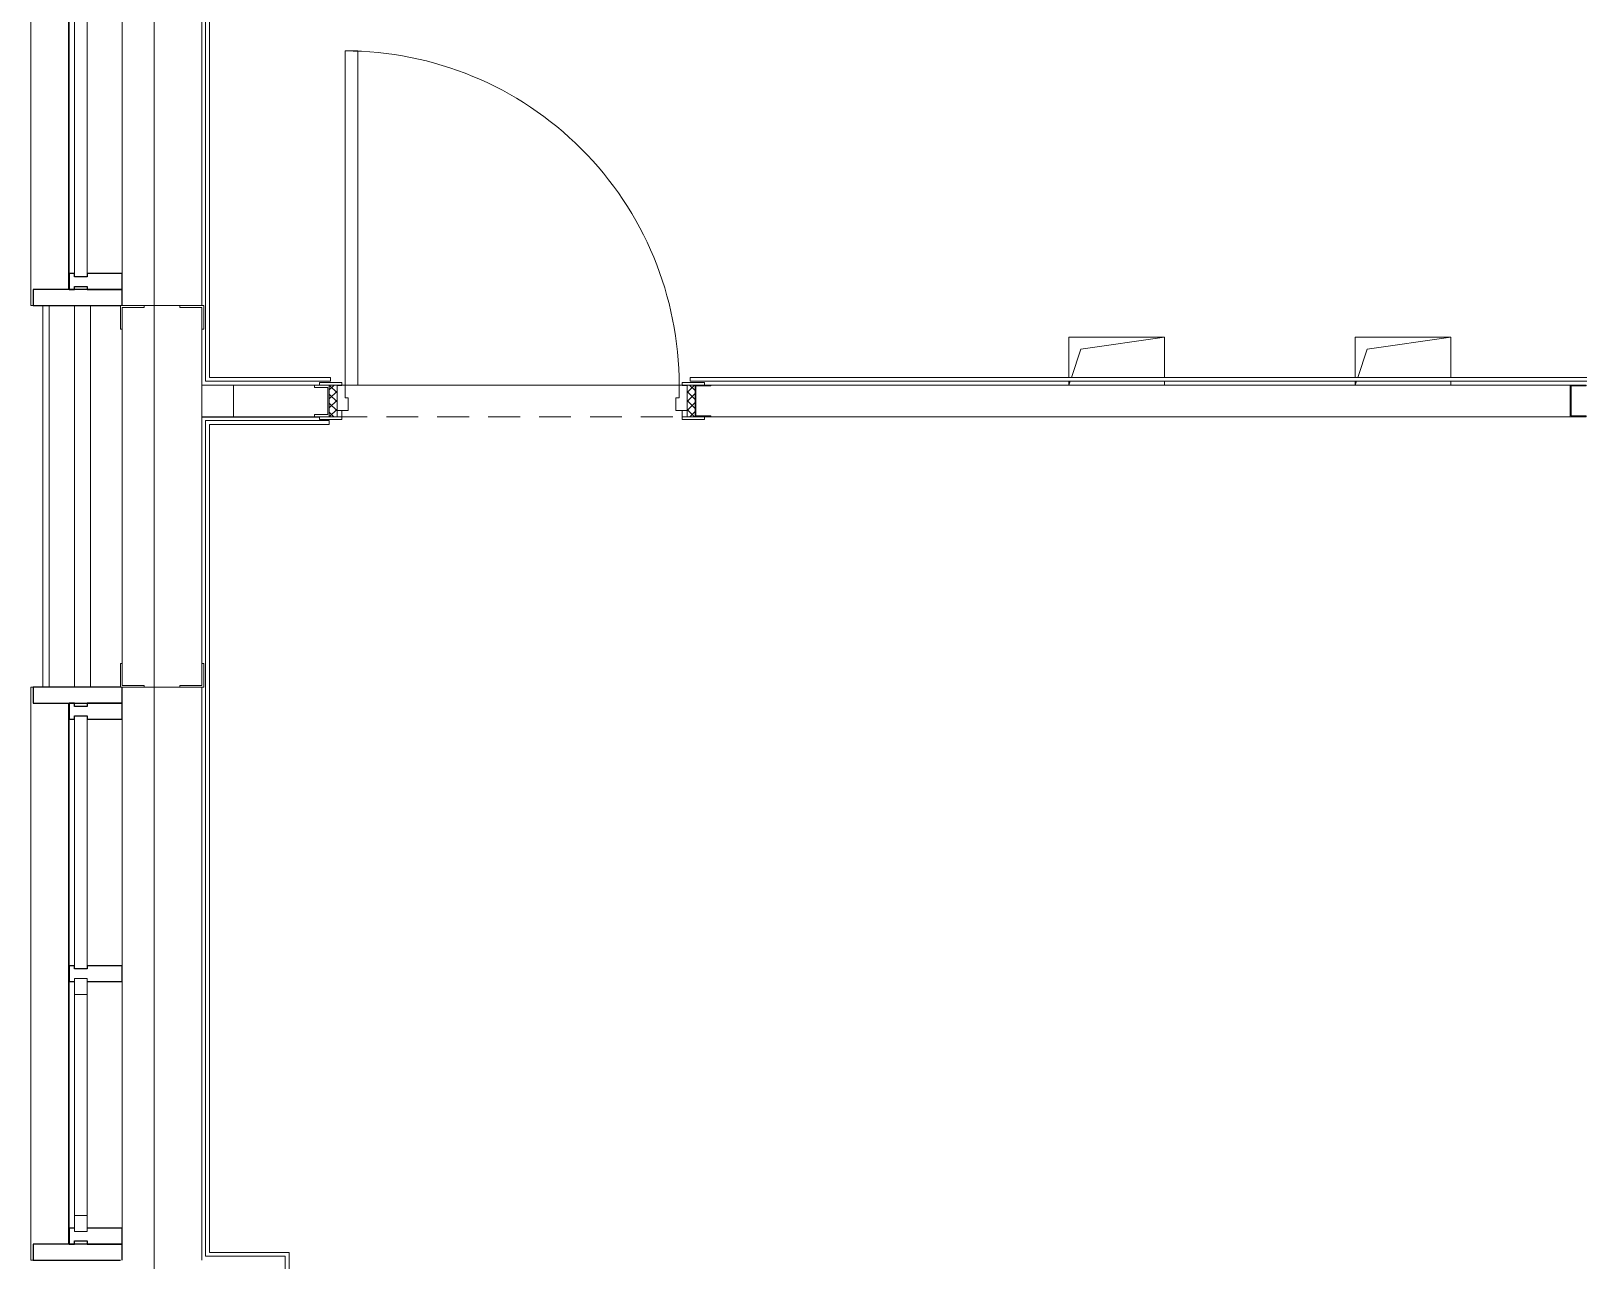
# Model space of a CAD drawing. Header units: millimetres. Extents: x 5993 to 95364, y 94667 to 143522.
# Drawn here: x 41601.2 to 41996.9, y 115570.1 to 115884.6 of the extents above; entities that cross this region are included whole.
import ezdxf

# ---------------------------------------------------------------- set-up
doc = ezdxf.new("R2010")
doc.units = ezdxf.units.MM
for name, pattern in [('200_ШТРИХ_ш1п0_6_', [160, 100, -60]), ('50_200_ШТРИХ_1Т_ш5_п1_п1_', [1400, 1000, -200, 0, -200]), ('Штрих короткий', [300, 150, -150])]:
    doc.linetypes.add(name, pattern=pattern)
for name, color, linetype, lineweight in [('0-2', 7, 'Continuous', 9), ('S-GRID-____-OTLN-1', 7, '50_200_ШТРИХ_1Т_ш5_п1_п1_', 9), ('Двери', 7, 'Continuous', 9), ('Импосты витража', 7, 'Continuous', 9), ('Импосты витража-1', 7, 'Continuous', 25), ('Каркас_Импост', 7, 'Continuous', 13), ('Каркас_Импост-1', 7, 'Continuous', 9), ('Обобщенные модели', 7, 'Continuous', 9), ('Общие ребра', 7, 'Continuous', 9), ('Окна', 7, 'Continuous', 9), ('Остекление-1', 7, 'Continuous', 9), ('Открывание-1', 7, 'Continuous', 9), ('Панель-2', 7, 'Continuous', 13), ('Перекрытия', 7, 'Continuous', 9), ('Перемычка-1', 7, 'Штрих короткий', 9), ('Перемычка_Пунктирные линии-1', 7, '200_ШТРИХ_ш1п0_6_', 9), ('Стены', 7, 'Continuous', 9), ('Стены-1', 7, 'Continuous', 13)]:
    doc.layers.add(name, color=color, linetype=linetype, lineweight=lineweight)

# ---------------------------------------------------------------- blocks, each defined once
blk = doc.blocks.new('Проем_Дверь_Прямоугольный - 1800х2700h_оконные проемы-25805030-АИ2_01_План напольных покрытий и плинтусов 1го этажа _Часть 2_')
at = {"layer": 'Перемычка-1'}
for p, q in [((899.9999999999917, 125.0000000009615), (-900.0000000000082, 125.0000000009615)), ((899.9999999999917, -125), (-900.0000000000082, -125))]:
    blk.add_line(p, q, dxfattribs=at)
blk = doc.blocks.new('PNS_Панель прямоугольная2 - Нр_Стекло - 40мм-26243474-АИ2_01_План напольных покрытий и плинтусов 1го этажа _Часть 2_')
at = {"layer": 'Каркас_Импост'}
for p, q in [((-397.500000000002, -2.258793152520866e-12), (-397.500000000002, 39.9999999999943)), ((-397.500000000002, 39.9999999999943), (-347.5000000000051, 39.9999999999943)), ((-347.5000000000051, 39.9999999999943), (-347.5000000000051, -2.258793152520866e-12)), ((397.500000000001, 39.9999999999943), (347.5000000000048, 39.9999999999943)), ((347.5000000000048, 39.9999999999943), (347.5000000000048, -2.258793152520866e-12)), ((397.500000000001, -2.258793152520866e-12), (397.500000000001, 39.9999999999943)), ((-347.5000000000051, -2.258793152520866e-12), (-397.500000000002, -2.258793152520866e-12)), ((347.5000000000048, -2.258793152520866e-12), (397.500000000001, -2.258793152520866e-12))]:
    blk.add_line(p, q, dxfattribs=at)
at = {"layer": 'Каркас_Импост-1'}
for p, q in [((-347.5000000000051, 39.9999999999943), (347.5000000000048, 39.9999999999943)), ((-347.5000000000051, -2.258793152520866e-12), (347.5000000000048, -2.258793152520866e-12))]:
    blk.add_line(p, q, dxfattribs=at)
blk = doc.blocks.new('Прямоугольный импост - Импост структурный с накладкой - 150мм-25647633-АИ2_01_План напольных покрытий и плинтусов 1го этажа _Часть 2_')
at = {"layer": 'Импосты витража-1'}
for p, q in [((-24.99999999999432, 0), (-24.99999999999432, 16.99999999999993)), ((-24.99999999999432, 16.99999999999993), (24.99999999999432, 16.99999999999993)), ((-14.99999999999659, 0), (-24.99999999999432, 0)), ((-14.99999999999659, -40.00000000000011), (-14.99999999999659, 0)), ((24.99999999999432, 16.99999999999993), (24.99999999999432, 0)), ((-24.99999999999432, -150), (-24.99999999999432, -40.00000000000011)), ((-24.99999999999432, -40.00000000000011), (-14.99999999999659, -40.00000000000011)), ((24.99999999999432, -40.00000000000011), (24.99999999999432, -150)), ((24.99999999999432, -150), (-24.99999999999432, -150))]:
    blk.add_line(p, q, dxfattribs=at)
blk = doc.blocks.new('Прямоугольный импост - Импост структурный с накладкой - 150мм-25647642-АИ2_01_План напольных покрытий и плинтусов 1го этажа _Часть 2_')
at = {"layer": 'Импосты витража'}
for p, q in [((93624.99999999798, -100.0000000005498), (94399.99999999798, -100.0000000005821)), ((93624.99999999798, -267.0000000005498), (94399.99999999798, -267.0000000005821))]:
    blk.add_line(p, q, dxfattribs=at)
blk = doc.blocks.new('Прямоугольный импост - Импост структурный с накладкой - 150мм-V143-АИ2_01_План напольных покрытий и плинтусов 1го этажа _Часть 2_')
at = {"layer": 'Импосты витража-1'}
for p, q in [((-24.99999999999432, 0), (-24.99999999999432, 16.99999999999993)), ((-24.99999999999432, 16.99999999999993), (24.99999999999432, 16.99999999999993)), ((24.99999999999432, 0), (14.99999999999659, 0)), ((14.99999999999659, 0), (14.99999999999659, -40.00000000000011)), ((24.99999999999432, 16.99999999999993), (24.99999999999432, 0)), ((-24.99999999999432, -150), (-24.99999999999432, -40.00000000000011)), ((14.99999999999659, -40.00000000000011), (24.99999999999432, -40.00000000000011)), ((24.99999999999432, -40.00000000000011), (24.99999999999432, -150)), ((24.99999999999432, -150), (-24.99999999999432, -150))]:
    blk.add_line(p, q, dxfattribs=at)
blk = doc.blocks.new('PNS_Панель прямоугольная1 - Нр_Стекло - 40мм-25259299-АИ2_01_План напольных покрытий и плинтусов 1го этажа _Часть 2_')
at = {"layer": 'Остекление-1'}
for p, q in [((-387.5000000000094, 39.99999999999774), (387.499999999993, 39.99999999999774)), ((-397.5000000000045, -2.263023102244688e-12), (397.5000000000034, -2.263023102244688e-12)), ((387.5000000000097, -2.263023102244688e-12), (-387.5000000000093, -2.263023102244688e-12))]:
    blk.add_line(p, q, dxfattribs=at)
blk = doc.blocks.new('Прямоугольный импост - Импост структурный с накладкой - 150мм-25647644-АИ2_01_План напольных покрытий и плинтусов 1го этажа _Часть 2_')
at = {"layer": 'Импосты витража-1'}
for p, q in [((-24.99999999999432, 0), (-24.99999999999432, 17.0000000000002)), ((-24.99999999999432, 17.0000000000002), (24.99999999999432, 17.0000000000002)), ((-14.99999999999659, 0), (-24.99999999999432, 0)), ((-14.99999999999659, -39.99999999999984), (-14.99999999999659, 0)), ((24.99999999999432, 0), (14.99999999999659, 0)), ((14.99999999999659, 0), (14.99999999999659, -39.99999999999984)), ((24.99999999999432, 17.0000000000002), (24.99999999999432, 0)), ((-24.99999999999432, -150), (-24.99999999999432, -39.99999999999984)), ((-24.99999999999432, -39.99999999999984), (-14.99999999999659, -39.99999999999984)), ((14.99999999999659, -39.99999999999984), (24.99999999999432, -39.99999999999984)), ((24.99999999999432, -39.99999999999984), (24.99999999999432, -150)), ((24.99999999999432, -150), (-24.99999999999432, -150))]:
    blk.add_line(p, q, dxfattribs=at)
blk = doc.blocks.new('Прямоугольный импост - Откос НВФ_50х280 мм-25993834-АИ2_01_План напольных покрытий и плинтусов 1го этажа _Часть 2_')
at = {"layer": 'Импосты витража-1'}
for p, q in [((-50.00000000000596, 129.9999999999999), (0, 129.9999999999999)), ((-50.00000000000596, -150), (-50.00000000000596, 129.9999999999999)), ((0, 129.9999999999999), (0, -143.9999999993992)), ((0, -150), (-50.00000000000596, -150))]:
    blk.add_line(p, q, dxfattribs=at)
blk = doc.blocks.new('Прямоугольный импост - Откос НВФ_50х280 мм-25993838-АИ2_01_План напольных покрытий и плинтусов 1го этажа _Часть 2_')
at = {"layer": 'Импосты витража-1'}
for p, q in [((0, 129.9999999999999), (-50.00000000000596, 129.9999999999999)), ((-50.00000000000596, 129.9999999999999), (-50.00000000000596, -150)), ((0, -143.9999999993314), (0, 129.9999999999999)), ((-50.00000000000596, -150), (0, -150))]:
    blk.add_line(p, q, dxfattribs=at)
blk = doc.blocks.new('PNS_Панель прямоугольная1 - Нр_Стекло - 40мм-25293744-АИ2_01_План напольных покрытий и плинтусов 1го этажа _Часть 2_')
at = {"layer": 'Остекление-1'}
for p, q in [((-800.0000000000009, 39.99999999999774), (799.999999999997, 39.99999999999774)), ((-810.0000000000045, -2.263023102244688e-12), (810.0000000000034, -2.263023102244688e-12)), ((799.9999999999967, -2.263023102244688e-12), (-799.9999999999966, -2.263023102244688e-12))]:
    blk.add_line(p, q, dxfattribs=at)
blk = doc.blocks.new('Прямоугольный импост - Импост структурный с накладкой - 150мм-25651488-АИ2_01_План напольных покрытий и плинтусов 1го этажа _Часть 2_')
at = {"layer": 'Импосты витража'}
for p, q in [((23449.99999999904, -100.0000000009532), (25049.99999999904, -100.0000000009787)), ((23449.99999999904, -267.0000000009533), (25049.99999999904, -267.0000000009787))]:
    blk.add_line(p, q, dxfattribs=at)
blk = doc.blocks.new('Прямоугольный импост - Импост структурный с накладкой - 150мм-25651501-АИ2_01_План напольных покрытий и плинтусов 1го этажа _Часть 2_')
at = {"layer": 'Импосты витража-1'}
for p, q in [((-24.99999999999865, 0), (-24.99999999999865, 16.99999999999993)), ((-24.99999999999865, 16.99999999999993), (24.99999999999865, 16.99999999999993)), ((-15.00000000000092, 0), (-24.99999999999865, 0)), ((-15.00000000000092, -40.00000000000011), (-15.00000000000092, 0)), ((24.99999999999865, 0), (15.00000000000092, 0)), ((15.00000000000092, 0), (15.00000000000092, -40.00000000000011)), ((24.99999999999865, 16.99999999999993), (24.99999999999865, 0)), ((-24.99999999999865, -150), (-24.99999999999865, -40.00000000000011)), ((-24.99999999999865, -40.00000000000011), (-15.00000000000092, -40.00000000000011)), ((15.00000000000092, -40.00000000000011), (24.99999999999865, -40.00000000000011)), ((24.99999999999865, -40.00000000000011), (24.99999999999865, -150)), ((24.99999999999865, -150), (-24.99999999999865, -150))]:
    blk.add_line(p, q, dxfattribs=at)
blk = doc.blocks.new('Прямоугольный импост - Откос НВФ_50х280 мм-25995271-АИ2_01_План напольных покрытий и плинтусов 1го этажа _Часть 2_')
at = {"layer": 'Импосты витража-1'}
for p, q in [((-50.00000000000163, 129.9999999999999), (0, 129.9999999999999)), ((-50.00000000000163, -150), (-50.00000000000163, 129.9999999999999)), ((0, 129.9999999999999), (0, -144.0000000000175)), ((0, -150), (-50.00000000000163, -150))]:
    blk.add_line(p, q, dxfattribs=at)
blk = doc.blocks.new('Дверь_СКБ_1Ст_Внутренняя_ШЕР - СОШ_Д-17__Дв_1150x2100h_Лаборантские_ Инструментальные_EI30-28257878-АИ2_01_План напольных покрытий и плинтусов 1го этажа _Часть 2_')
at = {"layer": 'Двери'}
h = blk.add_hatch(dxfattribs=at)
h.set_pattern_fill('FP_169', color=256, style=0, pattern_type=2)
h.set_pattern_definition([(135, (1726.411, 114.685), (-14.14213562373095, -14.14213562373095), []), (225, (1726.411, 114.685), (14.14213562373095, -14.14213562373095), [])])
h.paths.add_polyline_path([(587.4999999999975, -49.99999999995398), (587.4999999999975, 50.00000000001462), (562.4999999999967, 50.00000000001462), (562.4999999999967, -49.99999999995398)], flags=0)
at = {"layer": 'Каркас_Импост-1'}
h = blk.add_hatch(dxfattribs=at)
h.set_pattern_fill('FP_170', color=256, style=0, pattern_type=2)
h.set_pattern_definition([(45, (-396.384, 114.685), (-14.14213562373095, 14.14213562373095), []), (135, (-396.384, 114.685), (-14.14213562373095, -14.14213562373095), [])])
h.paths.add_polyline_path([(-537.5000000000034, -49.99999999998863), (-537.5000000000045, 50.00000000001462), (-562.5000000000042, 50.00000000001462), (-562.5000000000032, -49.99999999998863)], flags=0)
at = {"layer": 'Каркас_Импост'}
for p, q in [((-522.5000000000047, 57.99999999999704), (-592.500000000005, 57.99999999999704)), ((-592.500000000005, 57.99999999999704), (-592.500000000005, 49.99999999999613)), ((-592.500000000005, 49.99999999999613), (-522.5000000000047, 49.99999999999613)), ((-537.5000000000049, 49.99999999999423), (-562.500000000005, 49.99999999999423)), ((-562.500000000005, 49.99999999999423), (-562.500000000005, -50.00000000000185)), ((-512.500000000007, 50.00000000094766), (-537.500000000007, 50.00000000094766)), ((-537.500000000007, 50.00000000094766), (-537.500000000007, -29.99999999905233)), ((-537.5000000000049, -50.00000000000185), (-537.5000000000049, 49.99999999999423)), ((-522.5000000000047, 49.99999999999613), (-537.5000000000049, 49.99999999999613)), ((-537.5000000000049, 49.99999999999613), (-537.5000000000049, 48.99999999999687)), ((-537.5000000000049, 48.99999999999687), (-522.5000000000047, 48.99999999999687)), ((-522.5000000000047, 49.99999999999613), (-522.5000000000047, 57.99999999999704)), ((-522.5000000000047, 48.99999999999687), (-522.5000000000047, 49.99999999999613)), ((-512.500000000007, 10.0000000009484), (-512.500000000007, 50.00000000094766)), ((537.4999999999924, 50.00000000094766), (537.4999999999924, 10.0000000009484)), ((562.4999999999931, 50.00000000094766), (537.4999999999924, 50.00000000094766)), ((617.4999999999964, 57.99999999998287), (547.499999999996, 57.99999999998287)), ((547.499999999996, 57.99999999998289), (547.499999999996, 49.99999999997168)), ((562.4999999999967, 49.99999999999591), (547.499999999996, 49.99999999999591)), ((547.499999999996, 49.99999999999593), (547.499999999996, 48.99999999999662)), ((547.499999999996, 49.99999999997168), (587.4999999999917, 49.99999999997168)), ((547.499999999996, 48.99999999999662), (562.4999999999967, 48.99999999999662)), ((562.4999999999931, -29.99999999905233), (562.4999999999931, 50.00000000094766)), ((587.4999999999964, 49.99999999999408), (562.4999999999958, 49.99999999999408)), ((562.4999999999958, 49.9999999999941), (562.4999999999958, -49.9999999999718)), ((562.4999999999967, 48.99999999999662), (562.4999999999967, 49.99999999999591)), ((617.4999999999964, 49.99999999997168), (617.4999999999964, 57.99999999998287)), ((-502.5000000000077, 10.0000000009484), (-512.500000000007, 10.0000000009484)), ((-502.5000000000077, -29.99999999905233), (-502.5000000000077, 10.0000000009484)), ((537.4999999999924, 10.0000000009484), (527.4999999999918, 10.0000000009484)), ((527.4999999999918, 10.0000000009484), (527.4999999999918, -29.99999999905233)), ((-537.500000000007, -29.99999999905233), (-502.5000000000077, -29.99999999905233)), ((-522.5000000000047, -30.00000000001632), (-537.5000000000049, -30.00000000001632)), ((-537.5000000000049, -30.00000000001632), (-537.5000000000049, -50.00000000000357)), ((-522.5000000000047, -50.00000000000357), (-522.5000000000047, -30.00000000001632)), ((527.4999999999918, -29.99999999905233), (562.4999999999931, -29.99999999905233)), ((562.4999999999967, -30.00000000001656), (547.499999999996, -30.00000000001656)), ((547.499999999996, -30.00000000001656), (547.499999999996, -50.00000000000377)), ((562.4999999999967, -50.00000000000379), (562.4999999999967, -30.00000000001656)), ((-522.5000000000047, -50.00000000000356), (-592.500000000005, -50.00000000000356)), ((-592.500000000005, -50.00000000000356), (-592.500000000005, -57.99999999999862)), ((-592.500000000005, -57.99999999999862), (-522.5000000000047, -57.99999999999862)), ((-562.500000000005, -50.00000000000185), (-537.5000000000049, -50.00000000000185)), ((-537.5000000000049, -50.00000000000357), (-522.5000000000047, -50.00000000000357)), ((-522.5000000000047, -57.99999999999862), (-522.5000000000047, -50.00000000000356)), ((547.499999999996, -50.00000000000377), (562.4999999999967, -50.00000000000377)), ((587.4999999999914, -50.00000000000406), (547.4999999999957, -50.00000000000406)), ((547.4999999999957, -50.00000000000406), (547.4999999999957, -58.00000000001143)), ((547.4999999999957, -58.00000000001143), (617.499999999996, -58.00000000001143)), ((562.4999999999958, -49.9999999999718), (587.4999999999964, -49.9999999999718)), ((617.499999999996, -58.00000000001145), (617.499999999996, -50.00000000000406))]:
    blk.add_line(p, q, dxfattribs=at)
at = {"layer": 'Открывание-1'}
blk.add_arc((-512.4999999999969, 50.00000000094656), 1049.99999999999, 359.9999999999996, 90.00000000000105, dxfattribs=at)
at = {"layer": 'Панель-2'}
for p, q in [((-512.5000000000149, 1100.000000000936), (-512.5000000000097, 50.00000000093574)), ((-472.5000000000149, 1100.000000000936), (-512.5000000000149, 1100.000000000936)), ((-472.5000000000097, 50.00000000093601), (-472.5000000000149, 1100.000000000936)), ((-512.5000000000097, 50.00000000093574), (-472.5000000000097, 50.00000000093574))]:
    blk.add_line(p, q, dxfattribs=at)
blk = doc.blocks.new('Фахверк_СКБ_Уголок - 250_2700-27497298-АИ2_01_План напольных покрытий и плинтусов 1го этажа _Часть 2_')
at = {"layer": 'Обобщенные модели'}
for p, q in [((199.9999999999932, 181.0000000000102), (124.9999999999923, 181.0000000000102)), ((124.9999999999923, 181.0000000000102), (124.9999999999923, 106.0000000000104)), ((130.9999999999934, 106.0000000000104), (130.9999999999934, 175.0000000000097)), ((130.9999999999934, 175.0000000000097), (199.9999999999932, 175.0000000000097)), ((199.9999999999932, 175.0000000000097), (199.9999999999932, 181.0000000000102)), ((124.9999999999923, 106.0000000000104), (130.9999999999934, 106.0000000000104)), ((130.9999999999925, -5.999999999986928), (124.9999999999923, -5.999999999986928)), ((124.9999999999923, -5.999999999986928), (124.9999999999923, -80.99999999998717)), ((130.9999999999925, -74.99999999998667), (130.9999999999925, -5.999999999986928)), ((124.9999999999923, -80.99999999998717), (199.9999999999924, -80.99999999998717)), ((199.9999999999924, -74.99999999998667), (130.9999999999925, -74.99999999998667)), ((199.9999999999924, -80.99999999998717), (199.9999999999924, -74.99999999998667))]:
    blk.add_line(p, q, dxfattribs=at)
blk = doc.blocks.new('АР_Перемычка - АР_Перемычка-28257879-АИ2_01_План напольных покрытий и плинтусов 1го этажа _Часть 2_')
at = {"layer": 'Перемычка_Пунктирные линии-1'}
for p, q in [((-299.9999999999999, 50.00000000000646), (1150.000000000003, 50.00000000000646)), ((-299.9999999999999, -49.9999999999935), (-299.9999999999999, 50.00000000000646)), ((-299.9999999999999, -49.9999999999935), (1150.000000000003, -49.9999999999935))]:
    blk.add_line(p, q, dxfattribs=at)
blk = doc.blocks.new('154_Фахверк_СКБ_Швеллер - Тип_100_4010-27736299-АИ2_01_План напольных покрытий и плинтусов 1го этажа _Часть 2_')
at = {"layer": 'Обобщенные модели'}
for p, q in [((174.9999999999923, 50.00000000000986), (124.9999999999923, 50.00000000000986)), ((124.9999999999923, 50.00000000000986), (124.9999999999923, -49.99999999999013)), ((174.9999999999923, 47.00000000000985), (174.9999999999923, 50.00000000000986)), ((127.9999999999923, 47.00000000000985), (174.9999999999923, 47.00000000000985)), ((127.9999999999923, -46.99999999999012), (127.9999999999923, 47.00000000000985)), ((174.9999999999923, -46.99999999999012), (127.9999999999923, -46.99999999999012)), ((174.9999999999923, -49.99999999999013), (174.9999999999923, -46.99999999999012)), ((124.9999999999923, -49.99999999999013), (174.9999999999923, -49.99999999999013))]:
    blk.add_line(p, q, dxfattribs=at)
blk = doc.blocks.new('154_Стойка_СКБ_Швеллер - СМ-2230_100-28215779-АИ2_01_План напольных покрытий и плинтусов 1го этажа _Часть 2_')
at = {"layer": 'Обобщенные модели'}
for p, q in [((170.9999999999923, 50.00000000000988), (154.9999999999894, 50.00000000000988)), ((170.9999999999923, 42.40000000000987), (170.9999999999923, 50.00000000000988)), ((129.4999999999923, 42.40000000000987), (170.9999999999923, 42.40000000000987)), ((129.4999999999923, -42.39999999999011), (129.4999999999923, 42.40000000000987)), ((170.9999999999923, -42.39999999999011), (129.4999999999923, -42.39999999999011)), ((170.9999999999923, -49.9999999999901), (170.9999999999923, -42.39999999999011)), ((154.9999999999901, -49.9999999999901), (170.9999999999923, -49.9999999999901))]:
    blk.add_line(p, q, dxfattribs=at)
blk = doc.blocks.new('AR_Отверстие прямоугольное _в плите_ - AR_Отверстие прямоугольное _в плите_-30459777-АИ2_01_План напольных покрытий и плинтусов 1го этажа _Часть 2_')
at = {"layer": 'Обобщенные модели'}
for p, q in [((150.0000000756036, 74.99999996160692), (-150.0000000755963, 74.99999996160692)), ((-150.0000000755963, 74.99999996160692), (-150.0000000755963, -50.9999999997322)), ((-112.5000000947964, 37.49999998080691), (150.0000000756036, 74.99999996160692)), ((150.0000000756036, -50.99999999972374), (150.0000000756036, 74.99999996160692)), ((-142.0000000883091, -50.99999999973131), (-112.5000000947964, 37.49999998080691)), ((-150.0000000755963, -62.99999999973063), (-150.0000000755963, -74.99999996159306)), ((-150.0000000755963, -74.99999996159306), (-146.0000000883087, -62.99999999973017)), ((150.0000000756036, -74.99999996159306), (150.0000000756036, -62.99999999972215))]:
    blk.add_line(p, q, dxfattribs=at)
blk = doc.blocks.new('Отлив_СКБ - Отлив витража_120_НВФ-31885689-АИ2_01_План напольных покрытий и плинтусов 1го этажа _Часть 2_')
at = {"layer": 'Окна'}
for p, q in [((6.226485993465758e-12, 112.9999999999734), (6.226485993465758e-12, 119.999999999992)), ((1799.99999999987, 119.9999999999919), (6.226485993465758e-12, 119.9999999999919)), ((1799.99999999987, 119.999999999992), (1799.99999999987, 112.999999999922)), ((50.00000000001068, 1.999999999997927), (1749.999999999523, 1.999999999997927))]:
    blk.add_line(p, q, dxfattribs=at)

msp = doc.modelspace()

# ---------------------------------------------------------------- linework, layer by layer
at = {"layer": 'S-GRID-____-OTLN-1', "color": 251, "ltscale": 0.6, "true_color": 0x636466}
msp.add_line((41632.66444347781, 113733.6038144404), (41632.66444347781, 118157.6223660149), dxfattribs=at)
at = {"layer": 'Общие ребра'}
for p, q in [((41605.80992282261, 115814.3300350101), (41605.80992282261, 115716.6554396822)), ((41605.80992282261, 115716.6554396822), (41605.80992282261, 115814.3300350101)), ((41612.32156251115, 115716.6554396822), (41612.32156251115, 115814.3300350101)), ((41616.39133731647, 115716.6554396822), (41616.39133731647, 115814.3300350101)), ((41624.53088692714, 115722.7601018901), (41624.53088692714, 115808.225372802)), ((41624.53088692714, 115808.225372802), (41624.53088692714, 115722.7601018901))]:
    msp.add_line(p, q, dxfattribs=at)
at = {"layer": 'Перекрытия'}
for p, q in [((41766.97300511364, 115793.9811609834), (41684.76355404602, 115793.9811609834)), ((41674.99609451322, 115785.7602158767), (41644.87976095377, 115785.7602158767))]:
    msp.add_line(p, q, dxfattribs=at)
at = {"layer": 'Стены'}
for p, q in [((41644.87976095377, 115960.8419280019), (41644.87976095377, 115814.3300350101)), ((41645.85650690708, 115794.9579069367), (41645.85650690708, 115959.8651820487)), ((41646.83325286035, 115958.8884360954), (41646.83325286035, 115795.93465289)), ((41646.83325286035, 115795.93465289), (41677.76354138083, 115795.93465289)), ((41677.76354138083, 115795.93465289), (41677.76354138083, 115794.9579069367)), ((41769.81636823453, 115795.93465289), (42261.53203945722, 115795.93465289)), ((41769.81636823453, 115795.93465289), (41769.81636823453, 115794.9579069367)), ((41677.76354138083, 115794.9579069367), (41645.85650690708, 115794.9579069367)), ((42262.50878541052, 115794.9579069367), (41769.81636823453, 115794.9579069367)), ((41645.85650690708, 115571.1202926436), (41645.85650690708, 115784.8648654195)), ((41645.85650690708, 115784.8648654195), (41677.43795939641, 115784.8648654195)), ((41646.83325286035, 115783.8881194662), (41646.83325286035, 115572.0970385968)), ((41677.43795939641, 115783.8881194662), (41646.83325286035, 115783.8881194662)), ((41677.43795939641, 115783.8881194662), (41677.43795939641, 115784.8648654195)), ((41644.87976095377, 115716.6554396822), (41644.87976095377, 115570.1435466903)), ((41666.20538093371, 115571.1202926436), (41645.85650690708, 115571.1202926436)), ((41646.83325286035, 115572.0970385968), (41667.18212688698, 115572.0970385968)), ((41666.20538093371, 115499.9806290465), (41666.20538093371, 115571.1202926436)), ((41667.18212688698, 115572.0970385968), (41667.18212688698, 115499.0038830932))]:
    msp.add_line(p, q, dxfattribs=at)
at = {"layer": 'Стены-1'}
for p, q in [((41604.18201290051, 115814.3300350101), (41604.18201290051, 115716.6554396822)), ((41605.80992282261, 115814.3300350101), (41604.18201290051, 115814.3300350101)), ((41624.0425139505, 115814.3300350101), (41605.80992282261, 115814.3300350101)), ((41639.26347172243, 115814.3300350101), (41630.14717615848, 115814.3300350101)), ((41644.87976095377, 115722.7601018901), (41644.87976095377, 115808.225372802)), ((41673.69376657551, 115793.9811609834), (41644.87976095377, 115793.9811609834)), ((41644.87976095377, 115793.9811609834), (41644.87976095377, 115785.8416113728)), ((41994.8803942121, 115793.9811609834), (41775.11255472431, 115793.9811609834)), ((41644.87976095377, 115785.8416113728), (41673.69376657551, 115785.8416113728)), ((41775.11255472431, 115785.8416113728), (41994.8803942121, 115785.8416113728)), ((41604.18201290051, 115716.6554396822), (41605.80992282261, 115716.6554396822)), ((41605.80992282261, 115716.6554396822), (41624.0425139505, 115716.6554396822)), ((41630.14717615848, 115716.6554396822), (41639.26347172243, 115716.6554396822))]:
    msp.add_line(p, q, dxfattribs=at)

# ---------------------------------------------------------------- block references
at = {"layer": '0-2', "xscale": 0.08139549610658335, "yscale": 0.08139549610658335, "zscale": 0.08139549610658335}
for name, p, rotation in [('Отлив_СКБ - Отлив витража_120_НВФ-31885689-АИ2_01_План напольных покрытий и плинтусов 1го этажа _Часть 2_', (41610.93783907736, 115814.3300350097), 90), ('Проем_Дверь_Прямоугольный - 1800х2700h_оконные проемы-25805030-АИ2_01_План напольных покрытий и плинтусов 1го этажа _Часть 2_', (41634.70532394046, 115887.585981506), 89.99999999999991), ('PNS_Панель прямоугольная1 - Нр_Стекло - 40мм-25293744-АИ2_01_План напольных покрытий и плинтусов 1го этажа _Часть 2_', (41612.32156251103, 115887.585981506), 269.9999999999985), ('Прямоугольный импост - Импост структурный с накладкой - 150мм-25651488-АИ2_01_План напольных покрытий и плинтусов 1го этажа _Часть 2_', (41632.67043653772, 117861.4267620905), 269.9999999999994), ('Фахверк_СКБ_Уголок - 250_2700-27497298-АИ2_01_План напольных покрытий и плинтусов 1го этажа _Часть 2_', (41630.63554913514, 115824.5044720234), 269.9999999999999), ('154_Стойка_СКБ_Швеллер - СМ-2230_100-28215779-АИ2_01_План напольных покрытий и плинтусов 1го этажа _Часть 2_', (41687.61239640975, 115789.9113861781), 180), ('Фахверк_СКБ_Уголок - 250_2700-27497298-АИ2_01_План напольных покрытий и плинтусов 1го этажа _Часть 2_', (41638.77509874578, 115706.4810026688), 89.99999999999991), ('Отлив_СКБ - Отлив витража_120_НВФ-31885689-АИ2_01_План напольных покрытий и плинтусов 1го этажа _Часть 2_', (41610.93783907736, 115570.14354669), 90), ('Прямоугольный импост - Откос НВФ_50х280 мм-25993838-АИ2_01_План напольных покрытий и плинтусов 1го этажа _Часть 2_', (41612.32156251118, 115716.6554396823), 89.99999999999773), ('Проем_Дверь_Прямоугольный - 1800х2700h_оконные проемы-25805030-АИ2_01_План напольных покрытий и плинтусов 1го этажа _Часть 2_', (41634.70532394046, 115643.3994931862), 89.99999999999991), ('Прямоугольный импост - Импост структурный с накладкой - 150мм-25647642-АИ2_01_План напольных покрытий и плинтусов 1го этажа _Часть 2_', (41632.67043653772, 123329.1692130503), 270.0000000000001), ('PNS_Панель прямоугольная1 - Нр_Стекло - 40мм-25259299-АИ2_01_План напольных покрытий и плинтусов 1го этажа _Часть 2_', (41612.32156251118, 115676.9751353303), 269.9999999999977), ('Прямоугольный импост - Импост структурный с накладкой - 150мм-25647642-АИ2_01_План напольных покрытий и плинтусов 1го этажа _Часть 2_', (41632.67043653772, 123262.0179287624), 270.0000000000001), ('PNS_Панель прямоугольная2 - Нр_Стекло - 40мм-26243474-АИ2_01_План напольных покрытий и плинтусов 1го этажа _Часть 2_', (41612.32156251118, 115609.8238510424), 269.9999999999977)]:
    msp.add_blockref(name, p, dxfattribs=dict(at, rotation=rotation))
for name, p in [('Дверь_СКБ_1Ст_Внутренняя_ШЕР - СОШ_Д-17__Дв_1150x2100h_Лаборантские_ Инструментальные_EI30-28257878-АИ2_01_План напольных покрытий и плинтусов 1го этажа _Часть 2_', (41723.22292595636, 115789.9113861781)), ('AR_Отверстие прямоугольное _в плите_ - AR_Отверстие прямоугольное _в плите_-30459777-АИ2_01_План напольных покрытий и плинтусов 1го этажа _Часть 2_', (41878.88773944351, 115800.0858231914)), ('AR_Отверстие прямоугольное _в плите_ - AR_Отверстие прямоугольное _в плите_-30459777-АИ2_01_План напольных покрытий и плинтусов 1го этажа _Часть 2_', (41952.14368593945, 115800.0858231914)), ('АР_Перемычка - АР_Перемычка-28257879-АИ2_01_План напольных покрытий и плинтусов 1го этажа _Часть 2_', (41677.43795939641, 115789.9113861781)), ('154_Фахверк_СКБ_Швеллер - Тип_100_4010-27736299-АИ2_01_План напольных покрытий и плинтусов 1го этажа _Часть 2_', (41760.86834290567, 115789.9113861781)), ('154_Фахверк_СКБ_Швеллер - Тип_100_4010-27736299-АИ2_01_План напольных покрытий и плинтусов 1го этажа _Часть 2_', (41984.70595719878, 115789.9113861781))]:
    msp.add_blockref(name, p, dxfattribs=at)
at = {"layer": '0-2', "extrusion": (0, 0, -1), "xscale": 0.08139549610658335, "yscale": 0.08139549610658335, "zscale": 0.08139549610658335}
for name, p, rotation in [('Прямоугольный импост - Импост структурный с накладкой - 150мм-25651501-АИ2_01_План напольных покрытий и плинтусов 1го этажа _Часть 2_', (-41612.32156251103, 115820.4346972181), 270.0000000000015), ('Прямоугольный импост - Откос НВФ_50х280 мм-25995271-АИ2_01_План напольных покрытий и плинтусов 1го этажа _Часть 2_', (-41612.32156251103, 115814.33003501), 270.0000000000015), ('Прямоугольный импост - Импост структурный с накладкой - 150мм-25647644-АИ2_01_План напольных покрытий и плинтусов 1го этажа _Часть 2_', (-41612.32156251118, 115710.5507774743), 270.0000000000023), ('Прямоугольный импост - Импост структурный с накладкой - 150мм-25647633-АИ2_01_План напольных покрытий и плинтусов 1го этажа _Часть 2_', (-41612.32156251118, 115643.3994931863), 270.0000000000023), ('Прямоугольный импост - Импост структурный с накладкой - 150мм-V143-АИ2_01_План напольных покрытий и плинтусов 1го этажа _Часть 2_', (-41612.32156251118, 115576.2482088984), 270.0000000000023), ('Прямоугольный импост - Откос НВФ_50х280 мм-25993834-АИ2_01_План напольных покрытий и плинтусов 1го этажа _Часть 2_', (-41612.32156251118, 115570.1435466905), 270.0000000000023)]:
    msp.add_blockref(name, p, dxfattribs=dict(at, rotation=rotation))

doc.saveas('drawing.dxf')
